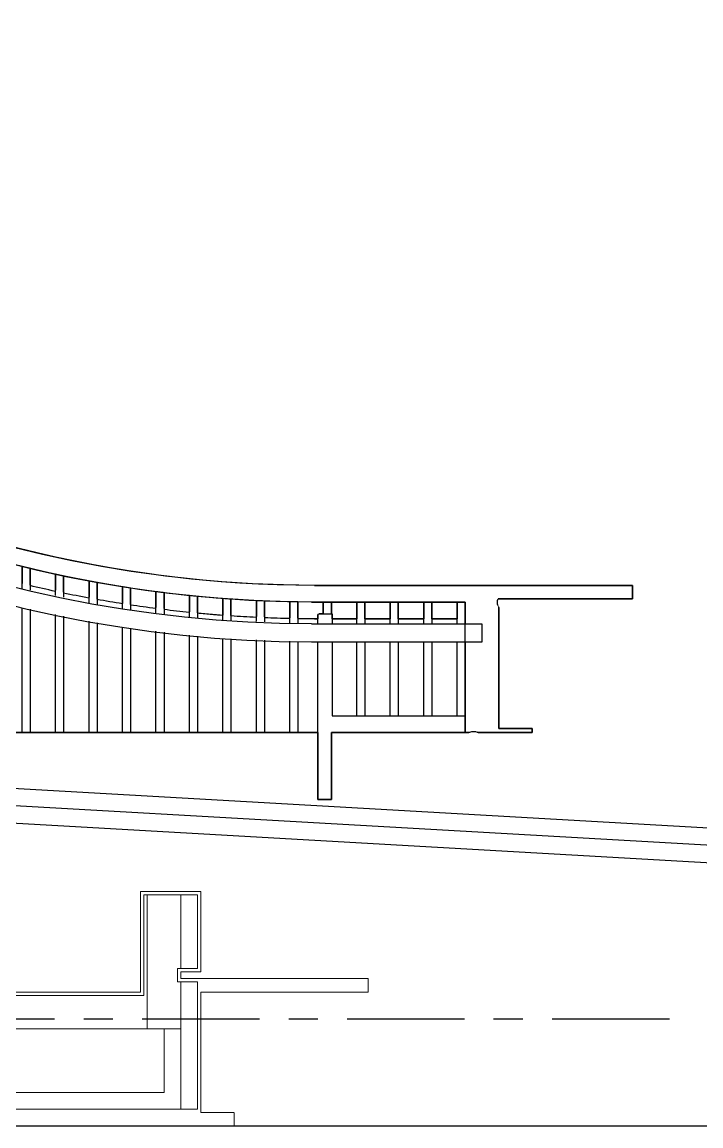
# Model space of a CAD drawing. Header units: millimetres. Extents: x -187664 to 435448, y -313239 to 299894.
# Drawn here: x 369099 to 370114, y 173093 to 174741 of the extents above; entities that cross this region are included whole.
import ezdxf
from ezdxf.enums import TextEntityAlignment as Align

# ---------------------------------------------------------------- set-up
doc = ezdxf.new("R2010")
doc.units = ezdxf.units.MM
doc.set_wipeout_variables(frame=1)
doc.linetypes.add('CENTER', pattern=[2, 1.25, -0.25, 0.25, -0.25])
doc.linetypes.add('TA_GL_000.70000', pattern=[1.925, 0.7, -0.175, 0.175, -0.175, 0.7])
for name, color, linetype in [('000 - 0_SYM_DWG_GRIDLINE_MAIN_COLOR_251', 7, 'Continuous'), ('000 - EXISTING_CANOPY_MAIN_COLOR_1', 7, 'Continuous'), ('000 - EXISTING_CANOPY_MAIN_COLOR_251', 7, 'Continuous'), ('000 - EXISTING_CANOPY_WIPEOUT_', 7, 'Continuous'), ('000 - EXISTING_DIM_MAIN_COLOR_251', 7, 'Continuous'), ('000 - GRID', 7, 'CENTER')]:
    doc.layers.add(name, color=color, linetype=linetype)
doc.layers.add('A-GLAZ-CURT', color=7, linetype='Continuous', lineweight=9)
doc.styles.add('RomanS', font='arial.ttf', dxfattribs={"width": 0.8})
doc.styles.add('TA', font='', dxfattribs={"height": 4.5})
doc.styles.get('TA').set_extended_font_data('Cordia New')

# ---------------------------------------------------------------- blocks, each defined once
blk = doc.blocks.new('*U4792')
at = {"layer": '000 - 0_SYM_DWG_GRIDLINE_MAIN_COLOR_251', "color": 7, "linetype": 'ByBlock', "ltscale": 5}
blk.add_line((20, 0), (-155.16, 0), dxfattribs=at)
at = {"color": 7, "style": 'TA', "flags": 1}
blk.add_attdef('LOCATION', (6, -6), '', height=4.5, rotation=270, dxfattribs=at)
blk = doc.blocks.new('W-1-PP19-ST-ENT1-1_20260610-094001_ELEVATION_2_DIMS')
at = {"layer": '000 - GRID', "color": 7, "linetype": 'TA_GL_000.70000', "xscale": 50, "yscale": 50, "zscale": 50, "rotation": 180}
blk.add_blockref('*U4792', (-5758, 105750), dxfattribs=at)
blk = doc.blocks.new('W-1-PP19-ST-ENT1-1_20260611-185229_ELEVATION_2_ST')
at = {"layer": '000 - EXISTING_DIM_MAIN_COLOR_251', "color": 7, "linetype": 'CENTER', "ltscale": 30}
blk.add_line((2871.7, 105750), (-10628.3, 105750), dxfattribs=at)
at = {"layer": '000 - EXISTING_DIM_MAIN_COLOR_251', "color": 7, "style": 'RomanS'}
for tag, p in [('A1', (-4058, 116538.2)), ('A', (0, 116524.1))]:
    blk.add_attdef(tag, text='', height=250, dxfattribs=at).set_placement(p, align=Align.MIDDLE_CENTER)
blk = doc.blocks.new('DPA_CP_Entrance Canopy Lower - Depth 4200-V83-2150-01 ENTRANCE 1 ELEVATION 4')
at = {"layer": '000 - EXISTING_CANOPY_MAIN_COLOR_1', "color": 7}
for p, q in [((12652, 106137.3), (9286.9, 105946)), ((9286.9, 105946), (12652, 106137.3)), ((9288.2, 105921.1), (12652, 106112.3)), ((12652, 106112.3), (9288.2, 105921.1)), ((9396.5, 105900), (12653.1, 106085.7)), ((9337, 105846), (12652, 106034.8)), ((9337, 105846), (12652, 106034.8)), ((12652, 106034.8), (9337, 105846)), ((9017, 105695), (12652, 105695)), ((12652, 105695), (9337, 105695)), ((9337, 105695), (12652, 105695)), ((12652, 105695), (9337, 105695)), ((9337, 105695), (12652, 105695)), ((12516, 105600), (9042, 105600)), ((12652, 105575), (8992, 105575)), ((8992, 105575), (12652, 105575)), ((8937, 105550), (12652, 105550)), ((12652, 105550), (8937, 105550))]:
    blk.add_line(p, q, dxfattribs=at)
at = {"color": 7}
blk.add_wipeout([(8937, 105550), (8937, 105570), (8987, 105570), (8987, 105610), (8987, 105750), (8737, 105750), (8737, 105770), (9017, 105770), (9017, 105780), (8987, 105780), (8987, 105900), (9077, 105900), (9077, 105750), (9082, 105750), (9312, 105750), (9312, 105900), (9337, 105900), (9396.5, 105900), (12652, 106085.7), (12652, 106112.3), (9288.2, 105921.1), (9286.9, 105946), (12652, 106137.3), (12652, 105550)], dxfattribs=at).dxf.layer = '000 - EXISTING_CANOPY_WIPEOUT_'
at = {"layer": '000 - EXISTING_CANOPY_MAIN_COLOR_1', "color": 7}
blk.add_lwpolyline([(8937, 105550), (8937, 105570), (8987, 105570), (8987, 105610), (8987, 105750), (8737, 105750), (8737, 105770), (9017, 105770), (9017, 105780), (8987, 105780), (8987, 105900), (9077, 105900), (9077, 105750), (9082, 105750), (9312, 105750), (9312, 105900), (9337, 105900), (9396.5, 105900), (12652, 106085.7), (12652, 106112.3), (9288.2, 105921.1), (9286.9, 105946), (12652, 106137.3), (12652, 105550)], close=True, dxfattribs=at)
blk = doc.blocks.new('A$Ca94a9856')
at = {"layer": '000 - EXISTING_CANOPY_MAIN_COLOR_251', "color": 7}
for p, q in [((-1495, 807.8), (-1495, 832.5)), ((-1495, 832.5), (-1495, 800)), ((-1483, 835.4), (-1483, 810.3)), ((-1483, 802.6), (-1483, 835.4)), ((-1595, 786.9), (-1595, 811.5)), ((-1595, 811.5), (-1595, 778.8)), ((-1583, 813.7), (-1583, 789.4)), ((-1583, 781.4), (-1583, 813.7)), ((-1545, 797.3), (-1545, 821.3)), ((-1545, 821.3), (-1545, 789.4)), ((-1533, 823.8), (-1533, 799.9)), ((-1533, 792), (-1533, 823.8)), ((-2395, 807.3), (-1920, 807.3)), ((-2395, 787.3), (-2395, 807.3)), ((-2395, 807.3), (-2395, 787.3)), ((-1920, 807.3), (-2395, 807.3)), ((-2395, 807.3), (-1920, 807.3)), ((-2395, 787.3), (-2395, 807.3)), ((-2395, 807.3), (-2395, 787.3)), ((-1920, 807.3), (-2395, 807.3)), ((-1733, 791.9), (-1733, 767.9)), ((-1733, 760), (-1733, 791.9)), ((-1695, 772.6), (-1695, 796.2)), ((-1695, 796.2), (-1695, 764.8)), ((-1683, 797.8), (-1683, 774.1)), ((-1683, 766.4), (-1683, 797.8)), ((-1645, 778.9), (-1645, 803.2)), ((-1645, 803.2), (-1645, 771.2)), ((-1633, 805), (-1633, 780.4)), ((-1633, 772.7), (-1633, 805)), ((-2194.1, 787.3), (-2395, 787.3)), ((-2395, 787.3), (-2194.1, 787.3)), ((-2194.1, 787.3), (-2395, 787.3)), ((-2395, 787.3), (-2194.1, 787.3)), ((-1915.5, 782.3), (-2145, 782.3)), ((-2145, 782.3), (-2145, 749.6)), ((-2145, 587.3), (-2145, 782.3)), ((-2145, 782.3), (-1915.5, 782.3)), ((-2145, 782.3), (-2133, 782.3)), ((-2145, 749.6), (-2145, 782.3)), ((-2145, 782.3), (-2145, 749.6)), ((-2133, 782.3), (-2145, 782.3)), ((-1915.5, 782.3), (-2145, 782.3)), ((-2145, 782.3), (-1915.5, 782.3)), ((-2133, 782.3), (-2133, 757.3)), ((-2133, 749.6), (-2133, 782.3)), ((-2095, 757.3), (-2095, 782.3)), ((-2095, 782.3), (-2083, 782.3)), ((-2083, 782.3), (-2095, 782.3)), ((-2095, 782.3), (-2095, 749.6)), ((-2083, 782.3), (-2083, 757.3)), ((-2083, 749.6), (-2083, 782.3)), ((-2045, 757.3), (-2045, 782.3)), ((-2045, 782.3), (-2033, 782.3)), ((-2033, 782.3), (-2045, 782.3)), ((-2045, 782.3), (-2045, 749.6)), ((-2033, 782.3), (-2033, 757.3)), ((-2033, 749.6), (-2033, 782.3)), ((-1995, 757.3), (-1995, 782.3)), ((-1995, 782.3), (-1983, 782.3)), ((-1983, 782.3), (-1995, 782.3)), ((-1995, 782.3), (-1995, 749.6)), ((-1983, 782.3), (-1983, 757.3)), ((-1983, 749.6), (-1983, 782.3)), ((-1945, 764.7), (-1945, 782.3)), ((-1945, 782.3), (-1933, 782.3)), ((-1933, 782.3), (-1945, 782.3)), ((-1945, 782.3), (-1945, 764.7)), ((-1933, 782.3), (-1933, 764.8)), ((-1933, 764.8), (-1933, 782.3)), ((-1895, 758.4), (-1895, 782.5)), ((-1895, 782.5), (-1895, 750.5)), ((-1883, 782.7), (-1883, 758.9)), ((-1883, 751), (-1883, 782.7)), ((-1845, 760.4), (-1845, 783.9)), ((-1845, 783.9), (-1845, 752.7)), ((-1833, 784.4), (-1833, 760.9)), ((-1833, 753.2), (-1833, 784.4)), ((-1795, 762.5), (-1795, 786.6)), ((-1795, 786.6), (-1795, 754.9)), ((-1783, 787.5), (-1783, 763)), ((-1783, 755.4), (-1783, 787.5)), ((-1745, 766.4), (-1745, 790.7)), ((-1745, 790.7), (-1745, 758.5)), ((-2195, 593.3), (-2195, 774.3)), ((-2195, 774.3), (-2195, 593.3)), ((-2195, 593.3), (-2195, 774.3)), ((-2195, 774.3), (-2195, 593.3)), ((-1946, 757.3), (-1946, 764.8)), ((-1927, 764.8), (-1946, 764.8)), ((-1946, 764.8), (-1946, 749.6)), ((-1933, 764.8), (-1927, 764.8)), ((-1925, 762.8), (-1925, 757.3)), ((-1925, 749.6), (-1925, 762.8)), ((-1545, 761.5), (-1545, 587.3)), ((-1533, 587.3), (-1533, 763.9)), ((-1495, 771.5), (-1495, 587.3)), ((-1483, 587.3), (-1483, 773.9)), ((-1915.4, 749.6), (-2170, 749.6)), ((-2170, 749.6), (-2170, 722.3)), ((-2145, 749.6), (-2145, 757.3)), ((-2145, 757.3), (-2145, 749.6)), ((-2145, 749.6), (-2145, 757.3)), ((-2145, 757.3), (-2145, 749.6)), ((-2145, 749.6), (-2145, 757.3)), ((-2145, 757.3), (-2145, 749.6)), ((-2133, 757.3), (-2095, 757.3)), ((-2095, 757.3), (-2133, 757.3)), ((-2133, 757.3), (-2095, 757.3)), ((-2095, 757.3), (-2133, 757.3)), ((-2133, 757.3), (-2095, 757.3)), ((-2095, 757.3), (-2133, 757.3)), ((-2083, 757.3), (-2045, 757.3)), ((-2045, 757.3), (-2083, 757.3)), ((-2083, 757.3), (-2045, 757.3)), ((-2045, 757.3), (-2083, 757.3)), ((-2083, 757.3), (-2045, 757.3)), ((-2045, 757.3), (-2083, 757.3)), ((-2033, 757.3), (-1995, 757.3)), ((-1995, 757.3), (-2033, 757.3)), ((-2033, 757.3), (-1995, 757.3)), ((-1995, 757.3), (-2033, 757.3)), ((-2033, 757.3), (-1995, 757.3)), ((-1995, 757.3), (-2033, 757.3)), ((-1983, 757.3), (-1946, 757.3)), ((-1946, 757.3), (-1983, 757.3)), ((-1983, 757.3), (-1946, 757.3)), ((-1946, 757.3), (-1983, 757.3)), ((-1983, 757.3), (-1946, 757.3)), ((-1946, 757.3), (-1983, 757.3)), ((-1925, 757.3), (-1920, 757.3)), ((-1920, 757.3), (-1925, 757.3)), ((-1925, 757.3), (-1920, 757.3)), ((-1920, 757.3), (-1925, 757.3)), ((-1925, 757.3), (-1920, 757.3)), ((-1920, 757.3), (-1925, 757.3)), ((-1645, 743.3), (-1645, 587.3)), ((-1633, 587.3), (-1633, 744.7)), ((-1595, 751.4), (-1595, 587.3)), ((-1583, 587.3), (-1583, 753.8)), ((-1833, 587.3), (-1833, 725.8)), ((-1795, 727.3), (-1795, 587.3)), ((-1783, 587.3), (-1783, 727.8)), ((-1745, 731.2), (-1745, 587.3)), ((-1733, 587.3), (-1733, 732.7)), ((-1695, 737.3), (-1695, 587.3)), ((-1683, 587.3), (-1683, 738.7)), ((-2170, 722.3), (-1915.4, 722.3)), ((-2145, 612.3), (-2145, 722.3)), ((-2145, 722.3), (-2145, 612.3)), ((-2145, 722.3), (-2145, 587.3)), ((-2145, 612.3), (-2145, 722.3)), ((-2145, 722.3), (-2145, 612.3)), ((-2145, 656.3), (-2145, 722.3)), ((-2145, 722.3), (-2145, 656.3)), ((-2145, 656.3), (-2145, 722.3)), ((-2145, 722.3), (-2145, 656.3)), ((-2133, 612.3), (-2133, 722.3)), ((-2095, 722.3), (-2095, 612.3)), ((-2083, 612.3), (-2083, 722.3)), ((-2045, 722.3), (-2045, 612.3)), ((-2033, 612.3), (-2033, 722.3)), ((-1995, 722.3), (-1995, 612.3)), ((-1983, 612.3), (-1983, 722.3)), ((-1946, 722.3), (-1946, 612.3)), ((-1925, 487.3), (-1925, 722.3)), ((-1895, 723.2), (-1895, 587.3)), ((-1883, 587.3), (-1883, 723.7)), ((-1845, 725.3), (-1845, 587.3)), ((-1946, 612.3), (-2145, 612.3)), ((-2245, 587.3), (-2245, 593.3)), ((-2245, 593.3), (-2195, 593.3)), ((-2195, 593.3), (-2245, 593.3)), ((-2245, 593.3), (-2245, 587.3)), ((-2245, 587.3), (-2245, 593.3)), ((-2245, 593.3), (-2195, 593.3)), ((-2195, 593.3), (-2245, 593.3)), ((-2245, 593.3), (-2245, 587.3)), ((-2164.5, 587.3), (-2245, 587.3)), ((-2245, 587.3), (-2164.5, 587.3)), ((-2164.5, 587.3), (-2245, 587.3)), ((-2245, 587.3), (-2164.5, 587.3)), ((-2145, 587.3), (-2150.5, 587.3)), ((-2150.5, 587.3), (-2145, 587.3)), ((-1945, 587.3), (-2150.5, 587.3)), ((-2150.5, 587.3), (-1945, 587.3)), ((-1945, 587.3), (-2145, 587.3)), ((-2145, 587.3), (-1945, 587.3)), ((-2133, 587.3), (-2145, 587.3)), ((-2145, 587.3), (-2133, 587.3)), ((-2083, 587.3), (-2095, 587.3)), ((-2095, 587.3), (-2083, 587.3)), ((-2033, 587.3), (-2045, 587.3)), ((-2045, 587.3), (-2033, 587.3)), ((-1983, 587.3), (-1995, 587.3)), ((-1995, 587.3), (-1983, 587.3)), ((-1945, 487.3), (-1945, 587.3)), ((-1945, 587.3), (-1945, 487.3)), ((55, 587.3), (-1925, 587.3)), ((-1925, 587.3), (55, 587.3)), ((-1925, 587.3), (-1925, 487.3)), ((-1883, 587.3), (-1895, 587.3)), ((-1895, 587.3), (-1883, 587.3)), ((-1833, 587.3), (-1845, 587.3)), ((-1845, 587.3), (-1833, 587.3)), ((-1783, 587.3), (-1795, 587.3)), ((-1795, 587.3), (-1783, 587.3)), ((-1733, 587.3), (-1745, 587.3)), ((-1745, 587.3), (-1733, 587.3)), ((-1683, 587.3), (-1695, 587.3)), ((-1695, 587.3), (-1683, 587.3)), ((-1633, 587.3), (-1645, 587.3)), ((-1645, 587.3), (-1633, 587.3)), ((-1583, 587.3), (-1595, 587.3)), ((-1595, 587.3), (-1583, 587.3)), ((-1533, 587.3), (-1545, 587.3)), ((-1545, 587.3), (-1533, 587.3)), ((-1483, 587.3), (-1495, 587.3)), ((-1495, 587.3), (-1483, 587.3)), ((-1925, 487.3), (-1945, 487.3)), ((-1945, 487.3), (-1925, 487.3))]:
    blk.add_line(p, q, dxfattribs=at)
for centre, radius, start, end in [((-1920, 2607.3), 1800, 270, 0), ((-1920, 2607.3), 1825, 270.1424, 0), ((-1920, 2607.3), 1885, 270.1401, 0), ((-1920, 2607.3), 1857.7, 270.1411, 0), ((-1920, 2607.3), 1825, 270.1424, 340.0277), ((-1920, 2607.3), 1825, 270.1424, 340.0277), ((-1920, 2607.3), 1800, 270, 298.3812), ((-1920, 2607.3), 1800, 270, 298.3812), ((-1920, 2607.3), 1800, 270, 298.3812), ((-1920, 2607.3), 1825, 270.1424, 293.7891), ((-1920, 2607.3), 1825, 283.4663, 283.854), ((-1920, 2607.3), 1825, 283.4663, 283.854), ((-1920, 2607.3), 1825, 280.2579, 280.641), ((-1920, 2607.3), 1825, 280.2804, 280.641), ((-1920, 2607.3), 1825, 281.8574, 282.2426), ((-1920, 2607.3), 1825, 281.8574, 282.2426), ((-1920, 2607.3), 1825, 275.5024, 275.881), ((-1920, 2607.3), 1825, 275.5024, 275.881), ((-1920, 2607.3), 1825, 277.0817, 277.4615), ((-1920, 2607.3), 1825, 277.0817, 277.2694), ((-1920, 2607.3), 1825, 277.2716, 277.4615), ((-1920, 2607.3), 1825, 278.6664, 279.0477), ((-1920, 2607.3), 1825, 278.6664, 279.0477), ((-1920, 2607.3), 1850, 280.5022, 281.7051), ((-1920, 2607.3), 1850, 280.5022, 281.7051), ((-1920, 2607.3), 1850, 280.5022, 281.7051), ((-1920, 2607.3), 1850, 280.5022, 281.7051), ((-1920, 2607.3), 1850, 280.5022, 281.7051), ((-1920, 2607.3), 1850, 280.5022, 281.7051), ((-1920, 2607.3), 1850, 282.0879, 283.2877), ((-1920, 2607.3), 1850, 282.0879, 283.2877), ((-1920, 2607.3), 1850, 282.0879, 283.2877), ((-1920, 2607.3), 1850, 282.0879, 283.2877), ((-1920, 2607.3), 1850, 282.0879, 283.2877), ((-1920, 2607.3), 1850, 282.0879, 283.2877), ((-2192, 774.3), 3, 135, 180), ((-2209.5, 782), 16.3, 340.2412, 19.0992), ((-2209.5, 782), 16.3, 340.2412, 19.0992), ((-2209.5, 782), 16.3, 340.2412, 19.0992), ((-2209.5, 782), 16.3, 340.2412, 19.0992), ((-1920, 2607.3), 1825, 270.7847, 271.1615), ((-1920, 2607.3), 1825, 270.7847, 271.1615), ((-1920, 2607.3), 1825, 272.3551, 272.7322), ((-1920, 2607.3), 1825, 272.3551, 272.7322), ((-1920, 2607.3), 1825, 273.9273, 274.305), ((-1920, 2607.3), 1825, 273.9273, 274.305), ((-1920, 2607.3), 1850, 277.3662, 278.5525), ((-1920, 2607.3), 1850, 277.3662, 278.5525), ((-1920, 2607.3), 1850, 277.3662, 278.5525), ((-1920, 2607.3), 1850, 277.3662, 278.5525), ((-1920, 2607.3), 1850, 277.3662, 278.5525), ((-1920, 2607.3), 1850, 277.3662, 278.5525), ((-1920, 2607.3), 1850, 278.9272, 280.1224), ((-1920, 2607.3), 1850, 278.9272, 280.1224), ((-1920, 2607.3), 1850, 278.9272, 280.1224), ((-1920, 2607.3), 1850, 278.9272, 280.1224), ((-1920, 2607.3), 1850, 278.9272, 280.1224), ((-1920, 2607.3), 1850, 278.9272, 280.1224), ((-1927, 762.8), 2, 0, 90), ((-1927, 762.8), 2, 30, 60), ((-1920, 2607.3), 1850, 271.147, 272.3181), ((-1920, 2607.3), 1850, 271.147, 272.3181), ((-1920, 2607.3), 1850, 271.147, 272.3181), ((-1920, 2607.3), 1850, 271.147, 272.3181), ((-1920, 2607.3), 1850, 271.147, 272.3181), ((-1920, 2607.3), 1850, 271.147, 272.3181), ((-1920, 2607.3), 1850, 272.6973, 273.8756), ((-1920, 2607.3), 1850, 272.6973, 273.8756), ((-1920, 2607.3), 1850, 272.6973, 273.8756), ((-1920, 2607.3), 1850, 272.6973, 273.8756), ((-1920, 2607.3), 1850, 272.6973, 273.8756), ((-1920, 2607.3), 1850, 272.6973, 273.8756), ((-1920, 2607.3), 1850, 274.2476, 275.4306), ((-1920, 2607.3), 1850, 274.2476, 274.7368), ((-1920, 2607.3), 1850, 274.2476, 274.7368), ((-1920, 2607.3), 1850, 274.2476, 274.7368), ((-1920, 2607.3), 1850, 274.2476, 274.7368), ((-1920, 2607.3), 1850, 274.2476, 274.7368), ((-1920, 2607.3), 1850, 274.7391, 275.4306), ((-1920, 2607.3), 1850, 274.7391, 275.4306), ((-1920, 2607.3), 1850, 274.7391, 275.4306), ((-1920, 2607.3), 1850, 274.7391, 275.4306), ((-1920, 2607.3), 1850, 274.7391, 275.4306), ((-1920, 2607.3), 1850, 275.8052, 276.9916), ((-1920, 2607.3), 1850, 275.8052, 276.9916), ((-1920, 2607.3), 1850, 275.8052, 276.9916), ((-1920, 2607.3), 1850, 275.8052, 276.9916), ((-1920, 2607.3), 1850, 275.8052, 276.9916), ((-1920, 2607.3), 1850, 275.8052, 276.9916), ((-1920, 2607.3), 1850, 270, 270.775), ((-1920, 2607.3), 1850, 270, 270.775), ((-1920, 2607.3), 1850, 270, 270.775), ((-1920, 2607.3), 1850, 270, 270.775), ((-1920, 2607.3), 1850, 270, 270.775), ((-1920, 2607.3), 1850, 270, 270.775), ((-2164.5, 589.3), 2, 270, 322.38), ((-2157.5, 574.7), 14.5, 68.229, 112.0886), ((-2157.5, 574.7), 14.5, 68.229, 112.0886), ((-2157.5, 574.7), 14.5, 68.229, 112.0886), ((-2157.5, 574.7), 14.5, 68.229, 112.0886), ((-2150.5, 589.3), 2, 216.5443, 270), ((-2150.5, 589.3), 2, 216.5443, 270), ((-2150.5, 589.3), 2, 216.5443, 270)]:
    blk.add_arc(centre, radius, start, end, dxfattribs=at)
blk = doc.blocks.new('C-1-PP19-AR-2150-01-D_20260611-152656_ELEVATION_4_EX_CANOPY')
at = {"layer": 'A-GLAZ-CURT', "color": 7}
blk.add_blockref('DPA_CP_Entrance Canopy Lower - Depth 4200-V83-2150-01 ENTRANCE 1 ELEVATION 4', (-12194, 0), dxfattribs=at)
at = {"color": 7}
blk.add_blockref('A$Ca94a9856', (458, 105550), dxfattribs=at)
blk = doc.blocks.new('DPA_CP_Entrance Canopy Lower - Depth 4200-19282229-2143-01 ENTRANCE 1 ENLARGED ELEVATION 2')
at = {"layer": 'A-GLAZ-CURT', "color": 7}
for p, q in [((-10992, 105750), (-10992, 105900)), ((-10992, 105900), (-10902, 105900)), ((-10902, 105900), (-10992, 105900)), ((-10992, 105900), (-10992, 105750)), ((-10902, 105900), (-10902, 105780)), ((-10902, 105780), (-10902, 105900)), ((-10907, 105895), (-10987, 105895)), ((-10987, 105895), (-10987, 105745)), ((-10987, 105745), (-10987, 105895)), ((-10987, 105895), (-10907, 105895)), ((-10982, 105895), (-10982, 105695)), ((-10932, 105895), (-10932, 105785)), ((-10907, 105785), (-10907, 105895)), ((-10907, 105895), (-10907, 105785)), ((-10937, 105765), (-10937, 105785)), ((-10937, 105785), (-10907, 105785)), ((-10907, 105785), (-10937, 105785)), ((-10937, 105785), (-10937, 105765)), ((-10932, 105780), (-10932, 105770)), ((-10902, 105780), (-10932, 105780)), ((-10932, 105780), (-10932, 105770)), ((-10932, 105770), (-10932, 105780)), ((-10932, 105780), (-10902, 105780)), ((-10932, 105770), (-10652, 105770)), ((-10652, 105770), (-10932, 105770)), ((-10652, 105770), (-10652, 105750)), ((-10652, 105750), (-10652, 105770)), ((-11227, 105750), (-10992, 105750)), ((-10992, 105750), (-11227, 105750)), ((-10907, 105765), (-10937, 105765)), ((-10937, 105765), (-10907, 105765)), ((-10932, 105765), (-10932, 105575)), ((-10907, 105575), (-10907, 105765)), ((-10907, 105765), (-10907, 105575)), ((-10652, 105750), (-10902, 105750)), ((-10902, 105750), (-10902, 105570)), ((-10902, 105570), (-10902, 105750)), ((-10902, 105750), (-10652, 105750)), ((-10987, 105745), (-11232, 105745)), ((-11232, 105745), (-10987, 105745)), ((-10932, 105695), (-12652, 105695)), ((-10957, 105695), (-10957, 105600)), ((-12516, 105600), (-10957, 105600)), ((-12652, 105575), (-10907, 105575)), ((-10907, 105575), (-12652, 105575)), ((-10902, 105570), (-10852, 105570)), ((-10852, 105570), (-10902, 105570)), ((-10852, 105569.6), (-10852, 105550)), ((-10852, 105550), (-10852, 105569.6)), ((-10852, 105550), (-12652, 105550)), ((-12652, 105550), (-10852, 105550))]:
    blk.add_line(p, q, dxfattribs=at)
blk = doc.blocks.new('C-1-PP19-AR-2143-01-C_20260611-190406_ELEVATION_2_EX_CANOPY_SMALL')
at = {"layer": 'A-GLAZ-CURT', "color": 7}
blk.add_blockref('DPA_CP_Entrance Canopy Lower - Depth 4200-19282229-2143-01 ENTRANCE 1 ENLARGED ELEVATION 2', (12194, 0), dxfattribs=at)

msp = doc.modelspace()

# ---------------------------------------------------------------- block references
at = {"color": 7}
msp.add_blockref('W-1-PP19-ST-ENT1-1_20260611-185229_ELEVATION_2_ST', (368074.332, 67502.983), dxfattribs=at)

# ---------------------------------------------------------------- next in the draw order: block references
at = {"color": 7, "xscale": -1}
msp.add_blockref('C-1-PP19-AR-2150-01-D_20260611-152656_ELEVATION_4_EX_CANOPY', (368074.332, 67542.985), dxfattribs=at)

# ---------------------------------------------------------------- next in the draw order: block references
at = {"color": 7}
for name, p in [('W-1-PP19-ST-ENT1-1_20260610-094001_ELEVATION_2_DIMS', (368074.332, 67502.983)), ('C-1-PP19-AR-2143-01-C_20260611-190406_ELEVATION_2_EX_CANOPY_SMALL', (368074.332, 67542.985))]:
    msp.add_blockref(name, p, dxfattribs=at)

doc.saveas('drawing.dxf')
